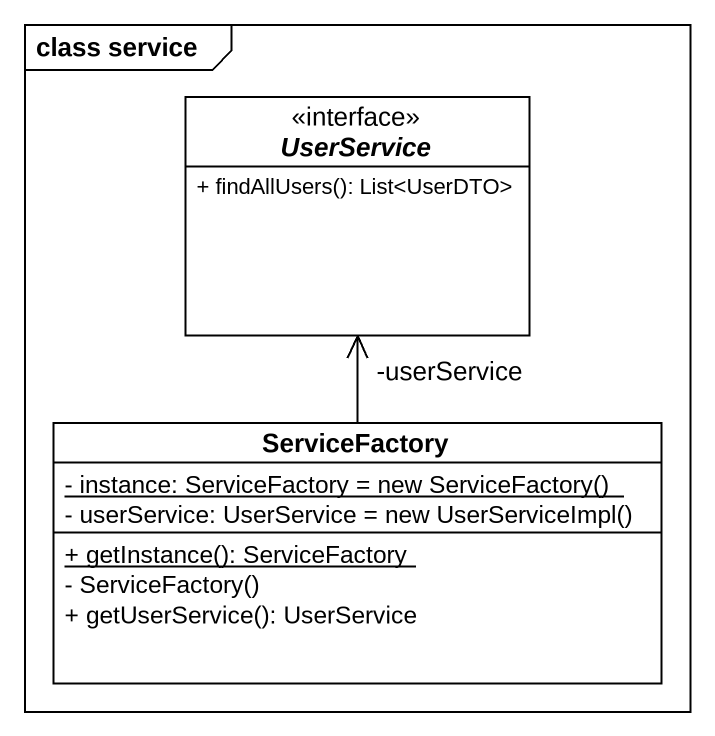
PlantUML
@startuml
mainframe class service
hide circle
hide empty members
skinparam classAttributeIconSize 0
interface UserService <<interface>> {
  + findAllUsers(): List<UserDTO>
}
class ServiceFactory {
  {static} {field} - instance: ServiceFactory = new ServiceFactory()
  {field} - userService: UserService = new UserServiceImpl()
  {static} + getInstance(): ServiceFactory
  - ServiceFactory()
  + getUserService(): UserService
}
ServiceFactory -up-> "-userService" UserService
@enduml
